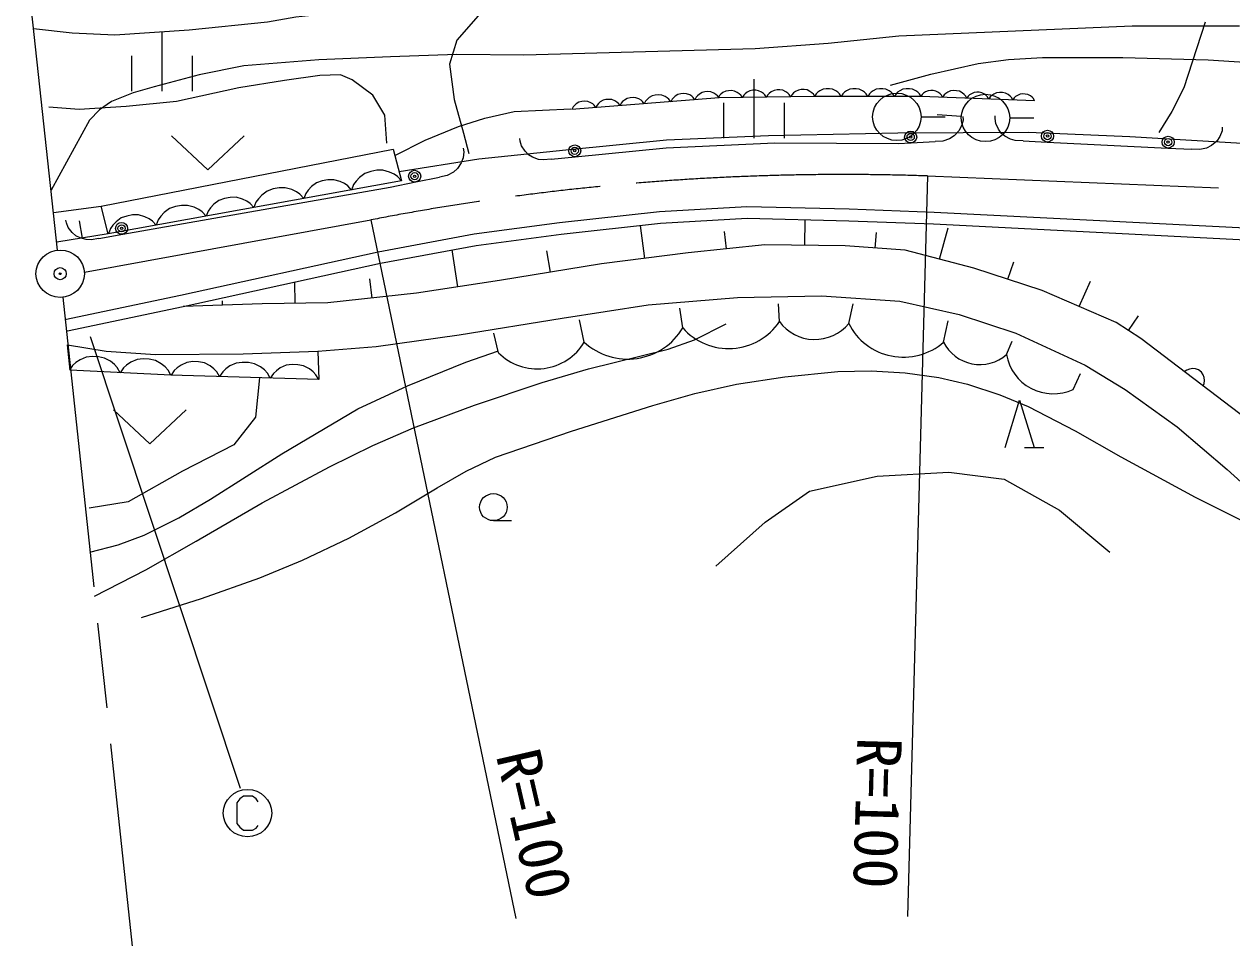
# Model space of a CAD drawing. Units: millimetres, scale not verified. Extents: x 40000 to 680000, y 20000 to 380000.
# Drawn here: x 65377 to 115120, y 243760 to 281387 of the extents above; entities that cross this region are included whole.
import ezdxf
from ezdxf.enums import TextEntityAlignment as Align

# ---------------------------------------------------------------- set-up
doc = ezdxf.new("R2010")
doc.units = ezdxf.units.MM
doc.header["$LTSCALE"] = 1000
doc.header["$PDMODE"] = 32
doc.header["$PDSIZE"] = 500
doc.linetypes.add('CHAIN', pattern=[18.5, 12, -1.5, 3.5, -1.5])
for name, color, linetype, lineweight in [('M-BGD', 7, 'Continuous', 13), ('M-BGD-EXST', 7, 'Continuous', 13), ('M-BMK', 2, 'CHAIN', 13), ('M-BMK-SRVR', 3, 'Continuous', 13), ('M-STR-HTXT', 7, 'Continuous', 13)]:
    doc.layers.add(name, color=color, linetype=linetype, lineweight=lineweight)
doc.layers.add('M-OTRS', color=6, linetype='Continuous')
doc.styles.add('ＭＳ ゴシック', font='')
doc.styles.get('ＭＳ ゴシック').set_extended_font_data('MS Gothic')

msp = doc.modelspace()

# ---------------------------------------------------------------- linework, layer by layer
at = {"layer": 'M-BGD'}
for p, q in [((84084, 281732), (83203, 280723)), ((71049, 281060), (71049, 278623)), ((114020, 281465), (113140, 278765)), ((83203, 280723), (82899, 279744)), ((69802, 280085), (69802, 278623)), ((72296, 280085), (72296, 278623)), ((82899, 279744), (83082, 278290)), ((76097, 279061), (74214, 278765)), ((77555, 279269), (76097, 279061)), ((78405, 279299), (77555, 279269)), ((78891, 279091), (78405, 279299)), ((79741, 278468), (78891, 279091)), ((95428, 279123), (95428, 276686)), ((74214, 278765), (71647, 278201)), ((93302, 278569), (93187, 278501)), ((93420, 278597), (93302, 278569)), ((93539, 278607), (93420, 278597)), ((93660, 278597), (93539, 278607)), ((93784, 278548), (93660, 278597)), ((94154, 278566), (94075, 278507)), ((94272, 278626), (94154, 278566)), ((94392, 278648), (94272, 278626)), ((94512, 278650), (94392, 278648)), ((94632, 278632), (94512, 278650)), ((94752, 278575), (94632, 278632)), ((94833, 278518), (94752, 278575)), ((95151, 278581), (95072, 278522)), ((95270, 278641), (95151, 278581)), ((95390, 278663), (95270, 278641)), ((95509, 278665), (95390, 278663)), ((95629, 278647), (95509, 278665)), ((95750, 278590), (95629, 278647)), ((95831, 278533), (95750, 278590)), ((96149, 278596), (96070, 278537)), ((96268, 278656), (96149, 278596)), ((96387, 278678), (96268, 278656)), ((96507, 278680), (96387, 278678)), ((96627, 278662), (96507, 278680)), ((96748, 278605), (96627, 278662)), ((96828, 278548), (96748, 278605)), ((97147, 278611), (97068, 278552)), ((97265, 278671), (97147, 278611)), ((97385, 278693), (97265, 278671)), ((97504, 278695), (97385, 278693)), ((97624, 278677), (97504, 278695)), ((97745, 278620), (97624, 278677)), ((97826, 278563), (97745, 278620)), ((98063, 278580), (97997, 278516)), ((98150, 278645), (98063, 278580)), ((98282, 278709), (98150, 278645)), ((98414, 278730), (98282, 278709)), ((98545, 278730), (98414, 278730)), ((98677, 278709), (98545, 278730)), ((98809, 278645), (98677, 278709)), ((98897, 278580), (98809, 278645)), ((98962, 278516), (98897, 278580)), ((99160, 278580), (99094, 278516)), ((99248, 278645), (99160, 278580)), ((99380, 278709), (99248, 278645)), ((99511, 278730), (99380, 278709)), ((99643, 278730), (99511, 278730)), ((99775, 278709), (99643, 278730)), ((99906, 278645), (99775, 278709)), ((99994, 278580), (99906, 278645)), ((100060, 278516), (99994, 278580)), ((100258, 278580), (100192, 278516)), ((100345, 278645), (100258, 278580)), ((100477, 278709), (100345, 278645)), ((100609, 278730), (100477, 278709)), ((100740, 278730), (100609, 278730)), ((100872, 278709), (100740, 278730)), ((101004, 278645), (100872, 278709)), ((101092, 278580), (101004, 278645)), ((101157, 278516), (101092, 278580)), ((101355, 278580), (101289, 278516)), ((101443, 278645), (101355, 278580)), ((101575, 278709), (101443, 278645)), ((101706, 278730), (101575, 278709)), ((101838, 278730), (101706, 278730)), ((101970, 278709), (101838, 278730)), ((102101, 278645), (101970, 278709)), ((102189, 278580), (102101, 278645)), ((102255, 278516), (102189, 278580)), ((102499, 278595), (102425, 278545)), ((102608, 278644), (102499, 278595)), ((102717, 278657), (102608, 278644)), ((102824, 278653), (102717, 278657)), ((102931, 278631), (102824, 278653)), ((103037, 278575), (102931, 278631)), ((103107, 278519), (103037, 278575)), ((103417, 278582), (103335, 278526)), ((103539, 278636), (103417, 278582)), ((103659, 278650), (103539, 278636)), ((103779, 278646), (103659, 278650)), ((103898, 278622), (103779, 278646)), ((104015, 278559), (103898, 278622)), ((104503, 278572), (104393, 278523)), ((104611, 278585), (104503, 278572)), ((104719, 278581), (104611, 278585)), ((104826, 278559), (104719, 278581)), ((105553, 278578), (105433, 278563)), ((105673, 278574), (105553, 278578)), ((105792, 278550), (105673, 278574)), ((113140, 278765), (112654, 277786)), ((71647, 278201), (69582, 277993)), ((80227, 277637), (79741, 278468)), ((83082, 278290), (83476, 276896)), ((94000, 278349), (87927, 277875)), ((88115, 278105), (88040, 278040)), ((88230, 278172), (88115, 278105)), ((88347, 278201), (88230, 278172)), ((88467, 278210), (88347, 278201)), ((88588, 278200), (88467, 278210)), ((88712, 278151), (88588, 278200)), ((88796, 278099), (88712, 278151)), ((88860, 278045), (88796, 278099)), ((89035, 278118), (88980, 278055)), ((89109, 278182), (89035, 278118)), ((89224, 278250), (89109, 278182)), ((89342, 278279), (89224, 278250)), ((89461, 278288), (89342, 278279)), ((89582, 278278), (89461, 278288)), ((89706, 278229), (89582, 278278)), ((89791, 278177), (89706, 278229)), ((89855, 278123), (89791, 278177)), ((89923, 278031), (89855, 278123)), ((89974, 278133), (89923, 278031)), ((90029, 278196), (89974, 278133)), ((90104, 278260), (90029, 278196)), ((90219, 278328), (90104, 278260)), ((90336, 278356), (90219, 278328)), ((90456, 278366), (90336, 278356)), ((90577, 278356), (90456, 278366)), ((90701, 278307), (90577, 278356)), ((90785, 278255), (90701, 278307)), ((90850, 278201), (90785, 278255)), ((90917, 278108), (90850, 278201)), ((90974, 278220), (90917, 278108)), ((91034, 278290), (90974, 278220)), ((91117, 278361), (91034, 278290)), ((91243, 278435), (91117, 278361)), ((91372, 278467), (91243, 278435)), ((91504, 278477), (91372, 278467)), ((91637, 278466), (91504, 278477)), ((91773, 278412), (91637, 278466)), ((91866, 278355), (91773, 278412)), ((91937, 278296), (91866, 278355)), ((92011, 278194), (91937, 278296)), ((92063, 278296), (92011, 278194)), ((92118, 278359), (92063, 278296)), ((92193, 278423), (92118, 278359)), ((92307, 278491), (92193, 278423)), ((92425, 278520), (92307, 278491)), ((92544, 278529), (92425, 278520)), ((92665, 278519), (92544, 278529)), ((92789, 278470), (92665, 278519)), ((92874, 278418), (92789, 278470)), ((92938, 278364), (92874, 278418)), ((93006, 278272), (92938, 278364)), ((93057, 278374), (93006, 278272)), ((93112, 278436), (93057, 278374)), ((93187, 278501), (93112, 278436)), ((93868, 278496), (93784, 278548)), ((93933, 278442), (93868, 278496)), ((94000, 278349), (93933, 278442)), ((94016, 278447), (93958, 278349)), ((97948, 278409), (94000, 278349)), ((94075, 278507), (94016, 278447)), ((94180, 278148), (94180, 276686)), ((94894, 278460), (94833, 278518)), ((94955, 278364), (94894, 278460)), ((95013, 278462), (94955, 278364)), ((95072, 278522), (95013, 278462)), ((95891, 278475), (95831, 278533)), ((95953, 278379), (95891, 278475)), ((96011, 278477), (95953, 278379)), ((96070, 278537), (96011, 278477)), ((96675, 278148), (96675, 276686)), ((96889, 278490), (96828, 278548)), ((96950, 278394), (96889, 278490)), ((97009, 278492), (96950, 278394)), ((97068, 278552), (97009, 278492)), ((97887, 278505), (97826, 278563)), ((97948, 278409), (97887, 278505)), ((97997, 278516), (97931, 278409)), ((102321, 278409), (97948, 278409)), ((99028, 278409), (98962, 278516)), ((99094, 278516), (99028, 278409)), ((100126, 278409), (100060, 278516)), ((100192, 278516), (100126, 278409)), ((101223, 278409), (101157, 278516)), ((101289, 278516), (101223, 278409)), ((102321, 278409), (102255, 278516)), ((102369, 278495), (102312, 278409)), ((106997, 278231), (102321, 278409)), ((102425, 278545), (102369, 278495)), ((103158, 278465), (103107, 278519)), ((103209, 278375), (103158, 278465)), ((103273, 278470), (103209, 278375)), ((103335, 278526), (103273, 278470)), ((104092, 278497), (104015, 278559)), ((104150, 278437), (104092, 278497)), ((104206, 278337), (104150, 278437)), ((104263, 278423), (104206, 278337)), ((104319, 278473), (104263, 278423)), ((104393, 278523), (104319, 278473)), ((104931, 278503), (104826, 278559)), ((105001, 278447), (104931, 278503)), ((105053, 278393), (105001, 278447)), ((105103, 278303), (105053, 278393)), ((105167, 278398), (105103, 278303)), ((105229, 278454), (105167, 278398)), ((105311, 278510), (105229, 278454)), ((105433, 278563), (105311, 278510)), ((105909, 278487), (105792, 278550)), ((105987, 278425), (105909, 278487)), ((106044, 278365), (105987, 278425)), ((106100, 278265), (106044, 278365)), ((106157, 278351), (106100, 278265)), ((106213, 278401), (106157, 278351)), ((106287, 278451), (106213, 278401)), ((106397, 278499), (106287, 278451)), ((106505, 278513), (106397, 278499)), ((106613, 278509), (106505, 278513)), ((106720, 278487), (106613, 278509)), ((106826, 278430), (106720, 278487)), ((106895, 278375), (106826, 278430)), ((106947, 278320), (106895, 278375)), ((106997, 278231), (106947, 278320)), ((67638, 277875), (66393, 277964)), ((69582, 277993), (67638, 277875)), ((80318, 276480), (80227, 277637)), ((87985, 277977), (87934, 277875)), ((88040, 278040), (87985, 277977)), ((88928, 277953), (88860, 278045)), ((88980, 278055), (88928, 277953)), ((102318, 277570), (103316, 277570)), ((103979, 277591), (102983, 277658)), ((104042, 277588), (104051, 277432)), ((105369, 277497), (105375, 277613)), ((112654, 277786), (112107, 276925)), ((103985, 277195), (103876, 276993)), ((104051, 277432), (103985, 277195)), ((105399, 277300), (105369, 277497)), ((105506, 277060), (105399, 277300)), ((105972, 277524), (106970, 277524)), ((114725, 277150), (114717, 276994)), ((71450, 276789), (72947, 275385)), ((72947, 275385), (74443, 276789)), ((83476, 276896), (83689, 276065)), ((85807, 276567), (85795, 276683)), ((87688, 276210), (91841, 276629)), ((91841, 276629), (96040, 276805)), ((96040, 276805), (101367, 276915)), ((101367, 276915), (106740, 276938)), ((103495, 276660), (103221, 276567)), ((103688, 276788), (103495, 276660)), ((103876, 276993), (103688, 276788)), ((105618, 276899), (105506, 277060)), ((105771, 276774), (105618, 276899)), ((106004, 276645), (105771, 276774)), ((106202, 276596), (106004, 276645)), ((106520, 276581), (106202, 276596)), ((106520, 276581), (107517, 276531)), ((106740, 276938), (110922, 276761)), ((110922, 276761), (120403, 276188)), ((114496, 276575), (114286, 276391)), ((114625, 276764), (114496, 276575)), ((114717, 276994), (114625, 276764)), ((68554, 273885), (80580, 276244)), ((80580, 276244), (80921, 274929)), ((83453, 276285), (83486, 276132)), ((83486, 276132), (83457, 275887)), ((84099, 275835), (87688, 276210)), ((85867, 276377), (85807, 276567)), ((86010, 276156), (85867, 276377)), ((86145, 276012), (86010, 276156)), ((88079, 275928), (91826, 276297)), ((91826, 276297), (96300, 276496)), ((96300, 276496), (101383, 276468)), ((101383, 276468), (101906, 276496)), ((101906, 276496), (102902, 276550)), ((103221, 276567), (102902, 276550)), ((107517, 276531), (112483, 276285)), ((112483, 276285), (113479, 276235)), ((113798, 276220), (113479, 276235)), ((114081, 276284), (113798, 276220)), ((114286, 276391), (114081, 276284)), ((80821, 275315), (84099, 275835)), ((83381, 275672), (83227, 275441)), ((83457, 275887), (83381, 275672)), ((86316, 275912), (86145, 276012)), ((86566, 275819), (86316, 275912)), ((86769, 275799), (86566, 275819)), ((87087, 275831), (86769, 275799)), ((87087, 275831), (88079, 275928)), ((79413, 275240), (79189, 275075)), ((79653, 275325), (79413, 275240)), ((79900, 275369), (79653, 275325)), ((80155, 275374), (79900, 275369)), ((80425, 275297), (80155, 275374)), ((80613, 275206), (80425, 275297)), ((80759, 275108), (80613, 275206)), ((80921, 274929), (80759, 275108)), ((81512, 274888), (82488, 275089)), ((82800, 275154), (82488, 275089)), ((83057, 275287), (82800, 275154)), ((83227, 275441), (83057, 275287)), ((80921, 274929), (68832, 272751)), ((69435, 272737), (80456, 274670)), ((75630, 274600), (75390, 274515)), ((75877, 274645), (75630, 274600)), ((76132, 274649), (75877, 274645)), ((76402, 274573), (76132, 274649)), ((77211, 274696), (77075, 274553)), ((77424, 274854), (77211, 274696)), ((77653, 274935), (77424, 274854)), ((77888, 274977), (77653, 274935)), ((78131, 274981), (77888, 274977)), ((78388, 274909), (78131, 274981)), ((78567, 274822), (78388, 274909)), ((78706, 274728), (78567, 274822)), ((78860, 274557), (78706, 274728)), ((78946, 274781), (78860, 274557)), ((79047, 274924), (78946, 274781)), ((79189, 275075), (79047, 274924)), ((80456, 274670), (81512, 274888)), ((73401, 274129), (73188, 273972)), ((73630, 274210), (73401, 274129)), ((73865, 274252), (73630, 274210)), ((74108, 274257), (73865, 274252)), ((74365, 274184), (74108, 274257)), ((74544, 274097), (74365, 274184)), ((74683, 274003), (74544, 274097)), ((75024, 274199), (74923, 274056)), ((75166, 274350), (75024, 274199)), ((75390, 274515), (75166, 274350)), ((76590, 274482), (76402, 274573)), ((76736, 274383), (76590, 274482)), ((76898, 274204), (76736, 274383)), ((76979, 274417), (76898, 274204)), ((77075, 274553), (76979, 274417)), ((66588, 273628), (68554, 273885)), ((68832, 272751), (68554, 273885)), ((71143, 273625), (71001, 273475)), ((71367, 273791), (71143, 273625)), ((71607, 273875), (71367, 273791)), ((71854, 273920), (71607, 273875)), ((72109, 273924), (71854, 273920)), ((72379, 273848), (72109, 273924)), ((72567, 273757), (72379, 273848)), ((72713, 273658), (72567, 273757)), ((72875, 273479), (72713, 273658)), ((72956, 273692), (72875, 273479)), ((73052, 273829), (72956, 273692)), ((73188, 273972), (73052, 273829)), ((74837, 273833), (74683, 274003)), ((74923, 274056), (74837, 273833)), ((87430, 273225), (91542, 273671)), ((91542, 273671), (95143, 273881)), ((95143, 273881), (99363, 273776)), ((99363, 273776), (102860, 273645)), ((102860, 273645), (118394, 272857)), ((67120, 273203), (67099, 273318)), ((67194, 273018), (67120, 273203)), ((67777, 272579), (67656, 273286)), ((69030, 273104), (68933, 272968)), ((69165, 273247), (69030, 273104)), ((69379, 273405), (69165, 273247)), ((69607, 273485), (69379, 273405)), ((69842, 273528), (69607, 273485)), ((70085, 273532), (69842, 273528)), ((70342, 273459), (70085, 273532)), ((70521, 273372), (70342, 273459)), ((70660, 273279), (70521, 273372)), ((70814, 273108), (70660, 273279)), ((70900, 273332), (70814, 273108)), ((71001, 273475), (70900, 273332)), ((83910, 272752), (87430, 273225)), ((87492, 272741), (91585, 273185)), ((90943, 271743), (90768, 273097)), ((91585, 273185), (95152, 273394)), ((95152, 273394), (99343, 273289)), ((97537, 272275), (97550, 273334)), ((99343, 273289), (102838, 273158)), ((102838, 273158), (118372, 272370)), ((68832, 272751), (66721, 272407)), ((67355, 272808), (67194, 273018)), ((67501, 272675), (67355, 272808)), ((67679, 272588), (67501, 272675)), ((68453, 272565), (69435, 272737)), ((68933, 272968), (68852, 272755)), ((79959, 272017), (83910, 272752)), ((83990, 272271), (87492, 272741)), ((94306, 272128), (94227, 272853)), ((100431, 272165), (100481, 272813)), ((103080, 271706), (103433, 273000)), ((67936, 272514), (67679, 272588)), ((68139, 272510), (67936, 272514)), ((68453, 272565), (68139, 272510)), ((80061, 271540), (83990, 272271)), ((95884, 272293), (92728, 271963)), ((99191, 272257), (95884, 272293)), ((101671, 272073), (99191, 272257)), ((71816, 270232), (79959, 272017)), ((83241, 270568), (83001, 272087)), ((87054, 271174), (86901, 272058)), ((92728, 271963), (89158, 271522)), ((104489, 271339), (101671, 272073)), ((71925, 269756), (80061, 271540)), ((89158, 271522), (84950, 270825)), ((107307, 270421), (104489, 271339)), ((105898, 270880), (106142, 271597)), ((76534, 269889), (76521, 270764)), ((79709, 270109), (79617, 270901)), ((84950, 270825), (81531, 270311)), ((108829, 269760), (109305, 270808)), ((67059, 269231), (71816, 270232)), ((81531, 270311), (77886, 269907)), ((91075, 269834), (94757, 270127)), ((94757, 270127), (98214, 270201)), ((98214, 270201), (101445, 269981)), ((110350, 269100), (107307, 270421)), ((67164, 268755), (71921, 269755)), ((75181, 269870), (71925, 269756)), ((73553, 269813), (73547, 269992)), ((77886, 269907), (75181, 269870)), ((87543, 269283), (91075, 269834)), ((92503, 268879), (92390, 269687)), ((96485, 269136), (96448, 269870)), ((99341, 269063), (99529, 269870)), ((101445, 269981), (103888, 269430)), ((83297, 268586), (87543, 269283)), ((88445, 268292), (88257, 269210)), ((103249, 268292), (103437, 269173)), ((103888, 269430), (106217, 268659)), ((110858, 268769), (111276, 269382)), ((84913, 267851), (84725, 268659)), ((106217, 268659), (109073, 267337)), ((111365, 268439), (110350, 269100)), ((67279, 267131), (67168, 268185)), ((67168, 268185), (68756, 267925)), ((79878, 268108), (83297, 268586)), ((105841, 267778), (106067, 268329)), ((115738, 265113), (111365, 268439)), ((67936, 267674), (67679, 267563)), ((68189, 267703), (67936, 267674)), ((68441, 267691), (68189, 267703)), ((68690, 267638), (68441, 267691)), ((68935, 267503), (68690, 267638)), ((68756, 267925), (70785, 267778)), ((70785, 267778), (74392, 267815)), ((74392, 267815), (77473, 267925)), ((77473, 267925), (79878, 268108)), ((77473, 267925), (77511, 266750)), ((67374, 267332), (67238, 267133)), ((71424, 266934), (67279, 267131)), ((67505, 267448), (67374, 267332)), ((67679, 267563), (67505, 267448)), ((69096, 267372), (68935, 267503)), ((69215, 267244), (69096, 267372)), ((69331, 267033), (69215, 267244)), ((69467, 267232), (69331, 267033)), ((69598, 267349), (69467, 267232)), ((69772, 267463), (69598, 267349)), ((70029, 267574), (69772, 267463)), ((70282, 267603), (70029, 267574)), ((70533, 267591), (70282, 267603)), ((70782, 267538), (70533, 267591)), ((71027, 267403), (70782, 267538)), ((71189, 267273), (71027, 267403)), ((71308, 267144), (71189, 267273)), ((71424, 266934), (71308, 267144)), ((71553, 267125), (71427, 266934)), ((71676, 267238), (71553, 267125)), ((71840, 267350), (71676, 267238)), ((72083, 267460), (71840, 267350)), ((72323, 267492), (72083, 267460)), ((72563, 267484), (72323, 267492)), ((72801, 267438), (72563, 267484)), ((73036, 267314), (72801, 267438)), ((73192, 267192), (73036, 267314)), ((73308, 267072), (73192, 267192)), ((73683, 267193), (73554, 267074)), ((73855, 267311), (73683, 267193)), ((74110, 267426), (73855, 267311)), ((74363, 267459), (74110, 267426)), ((74614, 267452), (74363, 267459)), ((74864, 267403), (74614, 267452)), ((75111, 267273), (74864, 267403)), ((75275, 267145), (75111, 267273)), ((75397, 267019), (75275, 267145)), ((75928, 267227), (75765, 267115)), ((76171, 267337), (75928, 267227)), ((76412, 267368), (76171, 267337)), ((76651, 267361), (76412, 267368)), ((76889, 267315), (76651, 267361)), ((77125, 267191), (76889, 267315)), ((77281, 267069), (77125, 267191)), ((109073, 267337), (110726, 266346)), ((113263, 267144), (113158, 267075)), ((113371, 267185), (113263, 267144)), ((113511, 267202), (113371, 267185)), ((113627, 267188), (113511, 267202)), ((113746, 267147), (113627, 267188)), ((113872, 267051), (113746, 267147)), ((77511, 266750), (71424, 266934)), ((73422, 266873), (73308, 267072)), ((73554, 267074), (73422, 266873)), ((75072, 266824), (74901, 265204)), ((75516, 266810), (75397, 267019)), ((75642, 267002), (75516, 266810)), ((75765, 267115), (75642, 267002)), ((77397, 266949), (77281, 267069)), ((77511, 266750), (77397, 266949)), ((108584, 266346), (108885, 267007)), ((113942, 266948), (113872, 267051)), ((113984, 266842), (113942, 266948)), ((114001, 266706), (113984, 266842)), ((113987, 266593), (114001, 266706)), ((110726, 266346), (112868, 264805)), ((113945, 266477), (113987, 266593)), ((105780, 263948), (106379, 265897)), ((106379, 265897), (106978, 263948)), ((69055, 265501), (70552, 264097)), ((70552, 264097), (72049, 265501)), ((74901, 265204), (74009, 264061)), ((112868, 264805), (114934, 263043)), ((74009, 264061), (71893, 262973)), ((106579, 263948), (107377, 263948)), ((71893, 262973), (69665, 261721)), ((97718, 262157), (100507, 262776)), ((100507, 262776), (103464, 262941)), ((103464, 262941), (105745, 262652)), ((105745, 262652), (108027, 261373)), ((114934, 263043), (116865, 261280)), ((95901, 260878), (97718, 262157)), ((69665, 261721), (68049, 261449)), ((108027, 261373), (110097, 259639)), ((84705, 260941), (85454, 260941)), ((93873, 259061), (95901, 260878))]:
    msp.add_line(p, q, dxfattribs=at)
for points in [[(65765, 281202), (67352, 281033), (69112, 280951), (72180, 281153), (75395, 281476), (76573, 281691), (77877, 281820), (81677, 281772), (85766, 281825), (95276, 281833), (104949, 282220), (114653, 282428), (118273, 282673), (122075, 283031), (125053, 283331), (128159, 283745), (130355, 284086), (132804, 284583), (134722, 285123), (136580, 285753), (138053, 286354), (139441, 287034), (141628, 288258)], [(115434, 281309), (111010, 281305), (101405, 280898), (98499, 280588), (95486, 280368), (85958, 280113), (83199, 280131), (80472, 280046), (77512, 279918), (74419, 279673), (72592, 279296), (70738, 278810), (69867, 278563), (68979, 278197), (68483, 277859), (68063, 277438), (66488, 274552)], [(101066, 278868), (102727, 279332), (104675, 279763), (105923, 279930), (107317, 280012), (110635, 280015), (114144, 279918), (116287, 279784), (118668, 279528), (128043, 277870), (130124, 277618), (132108, 277476), (133105, 277530), (134210, 277713), (136083, 278219)], [(80651, 275972), (81890, 276603), (83261, 277170), (84350, 277515), (85555, 277786), (87893, 277904)], [(68281, 257828), (70394, 258920), (72461, 260101), (75179, 261670), (77953, 263157), (79732, 264040), (81412, 264763), (83927, 265703), (86712, 266634), (88620, 267198), (90736, 267710), (91897, 268007), (92986, 268390), (94296, 269050)], [(68087, 259646), (69245, 259946), (70321, 260338), (71743, 261053), (73051, 261822), (75995, 263697), (79119, 265549), (81170, 266488), (83565, 267461), (84917, 267936)], [(70214, 256956), (72684, 257732), (75081, 258590), (76848, 259319), (78757, 260224), (80679, 261258), (82385, 262285), (83585, 262982), (84795, 263555), (87916, 264628), (91276, 265676), (92997, 266179), (94722, 266564), (96704, 266863), (98888, 267078), (100262, 267109), (101660, 267027), (103046, 266829), (104231, 266556), (105558, 266127), (106728, 265636), (108672, 264639), (110552, 263565), (113604, 261909), (116797, 260316)]]:
    msp.add_lwpolyline(points, dxfattribs=at)
for centre, major_axis in [((101321, 277570), (998, 0)), ((104974, 277524), (998, 0)), ((101892, 276739), (249, 0)), ((101892, 276739), (150, 0)), ((101892, 276739), (49.9, 0)), ((107529, 276775), (249, 0)), ((107529, 276775), (150, 0)), ((107529, 276775), (49.9, 0)), ((112495, 276528), (249, 0)), ((112495, 276528), (150, 0)), ((112495, 276528), (49.9, 0)), ((88054, 276171), (249, 0)), ((88054, 276171), (150, 0)), ((88054, 276171), (49.9, 0)), ((81460, 275126), (249, 0)), ((81460, 275126), (150, 0)), ((81460, 275126), (49.9, 0)), ((69391, 272977), (249, 0)), ((69391, 272977), (150, 0)), ((69391, 272977), (49.9, 0)), ((84705, 261497), (569, 0))]:
    msp.add_ellipse(centre, major_axis=major_axis, ratio=0.976982, dxfattribs=at)
for centre, major_axis, start_param, end_param in [((94395, 270467), (2495, 0), 3.851153, 5.705509), ((97941, 270146), (1785, 0), 3.758784, 5.613374), ((90238, 270141), (2607, 0), 3.954004, 5.764931), ((101591, 270109), (2492, 0), 3.58585, 5.44044), ((86510, 269366), (2225, 0), 3.912066, 5.766657), ((104742, 268985), (1653, 0), 3.584913, 5.439503), ((107762, 268067), (1944, 0), 3.294426, 5.149016)]:
    msp.add_ellipse(centre, major_axis=major_axis, ratio=0.976982, start_param=start_param, end_param=end_param, dxfattribs=at)
at = {"layer": 'M-BGD-EXST'}
for p, q in [((74285, 249916), (68113, 268514)), ((74257, 249481), (74138, 249325)), ((74138, 249325), (74138, 248468)), ((74417, 249598), (74257, 249481)), ((74776, 249598), (74417, 249598)), ((74936, 249481), (74776, 249598)), ((75016, 249364), (74936, 249481)), ((74138, 248468), (74257, 248312)), ((74257, 248312), (74417, 248195)), ((74776, 248195), (74936, 248273)), ((74936, 248273), (75016, 248390)), ((74417, 248195), (74776, 248195))]:
    msp.add_line(p, q, dxfattribs=at)
msp.add_ellipse((74577, 248897), major_axis=(998, 0), ratio=0.976982, dxfattribs=at)
at = {"layer": 'M-BMK'}
for p, q in [((66757, 272080), (63993, 297599)), ((102580, 275135), (163076, 272670)), ((67857, 271180), (79659, 273325)), ((66965, 270141), (70038, 241455))]:
    msp.add_line(p, q, dxfattribs=at)
msp.add_ellipse((99104, 177717), major_axis=(99774, 0), ratio=0.976982, start_param=1.535946, end_param=1.766936, dxfattribs=at)
at = {"layer": 'M-BMK-SRVR'}
for major_axis in [(998, 0), (39.9, 0)]:
    msp.add_ellipse((66862, 271111), major_axis=major_axis, ratio=0.976982, dxfattribs=at)
at = {"layer": 'M-OTRS'}
msp.add_point((66862, 271111), dxfattribs=at)
at = {"layer": 'M-STR-HTXT'}
for p, q in [((102580, 275135), (101764, 244645)), ((79659, 273325), (85631, 244552))]:
    msp.add_line(p, q, dxfattribs=at)

# ---------------------------------------------------------------- texts
at = {"layer": 'M-STR-HTXT', "style": 'ＭＳ ゴシック'}
for rotation, p in [(268.465, (99147, 252057)), (282.989, (84265, 251156))]:
    msp.add_text('R=100', height=1833, rotation=rotation, dxfattribs=at).set_placement(p, align=Align.BOTTOM_LEFT)

doc.saveas('drawing.dxf')
